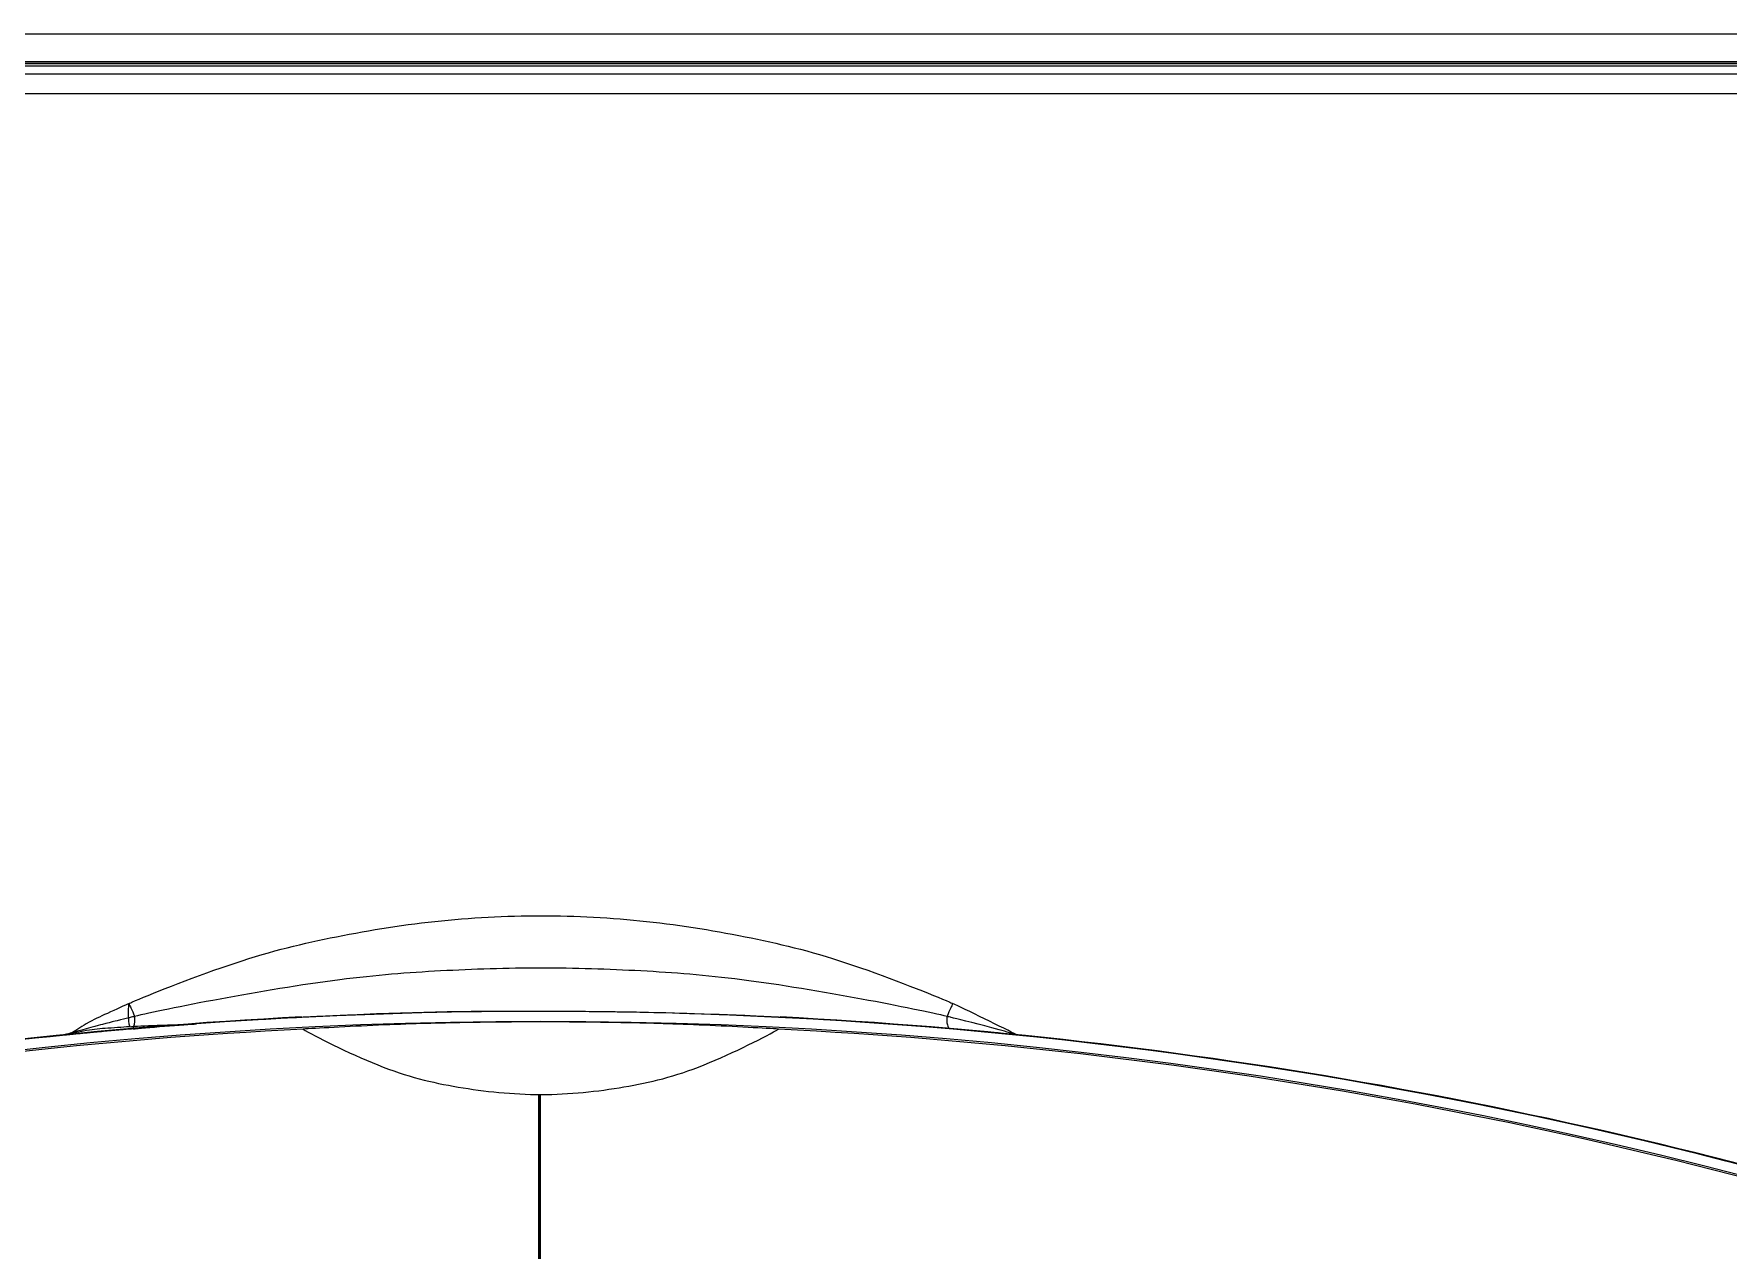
# Model space of a CAD drawing. Header units: millimetres. Extents: x 107 to 2900, y 85 to 3996.
# Drawn here: x 1090.71 to 1112.26, y 2928.82 to 2944.29 of the extents above; entities that cross this region are included whole.
import ezdxf
from ezdxf.lldxf.tags import DXFTag

# ---------------------------------------------------------------- set-up
doc = ezdxf.new("R2010")
doc.units = ezdxf.units.MM
doc.layers.add('70', color=7, linetype='Continuous')
doc.layers.add('DEFAULT_2', color=8, linetype='HIDDEN')
tags = doc.linetypes.add('HIDDEN', pattern=[0.375, 0.25, -0.125]).pattern_tags.tags
tags[6:7] = [DXFTag(74, 4), DXFTag(75, 0), DXFTag(340, '0'), DXFTag(46, 1.0), DXFTag(50, 0.0), DXFTag(44, 0.0), DXFTag(45, 0.0)]
tags[4:5] = [DXFTag(74, 4), DXFTag(75, 0), DXFTag(340, '0'), DXFTag(46, 1.0), DXFTag(50, 0.0), DXFTag(44, 0.0), DXFTag(45, 0.0)]

msp = doc.modelspace()

# ---------------------------------------------------------------- linework, layer by layer
at = {"color": 7, "linetype": 'Continuous'}
for p, q in [((1069.061, 2944.289), (1125.254, 2944.289)), ((1069.108, 2943.935), (1125.207, 2943.935)), ((1069.108, 2943.882), (1125.207, 2943.882)), ((1069.19, 2943.936), (1125.125, 2943.936)), ((1069.19, 2943.882), (1125.125, 2943.882)), ((1125.114, 2943.909), (1069.202, 2943.909)), ((1125.114, 2943.909), (1069.202, 2943.909)), ((1125.113, 2943.909), (1069.203, 2943.909)), ((1125.113, 2943.908), (1069.203, 2943.908)), ((1130.719, 2943.777), (1063.597, 2943.777)), ((1069.061, 2943.529), (1125.254, 2943.529))]:
    msp.add_line(p, q, dxfattribs=at)
for radius, start, end in [(60.612, 72.56414, 94.14265), (60.612, 95.72341, 107.43586), (60.483, 72.54547, 107.45453), (60.462, 92.86598, 107.4576), (60.462, 72.5424, 87.13402)]:
    msp.add_arc((1097.158, 2871.247), radius, start, end, dxfattribs=at)
for points, knots in [([(1091.967, 2931.98), (1092.145, 2932.059), (1093.294, 2932.517), (1094.448, 2932.804), (1095.817, 2933.031), (1097.158, 2933.097), (1098.499, 2933.031), (1099.867, 2932.804), (1101.022, 2932.517), (1102.17, 2932.059), (1102.349, 2931.98)], [0, 0, 0, 0, 1.300319, 2.646323, 3.993384, 5.341402, 6.689481, 8.036537, 9.382507, 10.6828, 10.6828, 10.6828, 10.6828]), ([(1102.325, 2931.795), (1101.938, 2931.888), (1100.066, 2932.259), (1098.454, 2932.381), (1097.158, 2932.425), (1095.861, 2932.381), (1094.249, 2932.259), (1092.377, 2931.888), (1091.991, 2931.795)], [0, 0, 0, 0, 2.65189, 3.939598, 5.213831, 6.488045, 7.775787, 10.427642, 10.427642, 10.427642, 10.427642]), ([(1091.922, 2931.96), (1091.881, 2931.942), (1091.619, 2931.817), (1091.424, 2931.74), (1091.221, 2931.599), (1091.19, 2931.586)], [0, 0, 0, 0, 0.3007678, 0.601598, 0.8227955, 0.8227955, 0.8227955, 0.8227955]), ([(1091.907, 2931.775), (1091.887, 2931.77), (1091.797, 2931.748), (1091.708, 2931.725), (1091.697, 2931.722)], [0, 0, 0, 0, 0.1405438, 0.2172759, 0.2172759, 0.2172759, 0.2172759]), ([(1091.944, 2931.905), (1091.946, 2931.901), (1091.969, 2931.856), (1091.988, 2931.808), (1091.991, 2931.795)], [0, 0, 0, 0, 0.0292606, 0.1191489, 0.1191489, 0.1191489, 0.1191489]), ([(1097.461, 2931.859), (1097.416, 2931.859), (1096.15, 2931.862), (1095.148, 2931.845), (1093.068, 2931.725), (1092.804, 2931.706)], [0, 0, 0, 0, 0.303643, 2.898678, 4.660888, 4.660888, 4.660888, 4.660888]), ([(1102.316, 2931.644), (1101.932, 2931.676), (1100.259, 2931.804), (1098.582, 2931.844), (1098.375, 2931.848)], [0, 0, 0, 0, 2.568902, 3.946557, 3.946557, 3.946557, 3.946557]), ([(1102.325, 2931.795), (1102.323, 2931.79), (1102.316, 2931.746), (1102.322, 2931.709), (1102.336, 2931.66), (1102.339, 2931.653)], [0, 0, 0, 0, 0.0369909, 0.094813, 0.1446408, 0.1446408, 0.1446408, 0.1446408]), ([(1102.372, 2931.905), (1102.37, 2931.901), (1102.347, 2931.856), (1102.328, 2931.808), (1102.325, 2931.795)], [0, 0, 0, 0, 0.0292681, 0.1191523, 0.1191523, 0.1191523, 0.1191523]), ([(1103.204, 2931.564), (1103.171, 2931.573), (1102.834, 2931.669), (1102.494, 2931.754), (1102.407, 2931.775)], [0, 0, 0, 0, 0.2283458, 0.824923, 0.824923, 0.824923, 0.824923]), ([(1091.202, 2931.566), (1091.197, 2931.566), (1091.168, 2931.563), (1091.146, 2931.561), (1091.12, 2931.558), (1091.116, 2931.558)], [0, 0, 0, 0, 0.03122252, 0.05997461, 0.08638426, 0.08638426, 0.08638426, 0.08638426]), ([(1091.582, 2931.603), (1091.569, 2931.601), (1091.487, 2931.594), (1091.413, 2931.587), (1091.333, 2931.579), (1091.272, 2931.573), (1091.211, 2931.567), (1091.202, 2931.566)], [0, 0, 0, 0, 0.0912313, 0.1743397, 0.249938, 0.3190068, 0.3821177, 0.3821177, 0.3821177, 0.3821177]), ([(1091.865, 2931.628), (1091.85, 2931.627), (1091.756, 2931.618), (1091.682, 2931.612), (1091.595, 2931.604), (1091.582, 2931.603)], [0, 0, 0, 0, 0.101357, 0.1960789, 0.2844189, 0.2844189, 0.2844189, 0.2844189]), ([(1091.977, 2931.652), (1091.976, 2931.651), (1091.974, 2931.644), (1091.972, 2931.638), (1091.972, 2931.637)], [0, 0, 0, 0, 0.01079824, 0.01584103, 0.01584103, 0.01584103, 0.01584103]), ([(1091.974, 2931.637), (1092.033, 2931.643), (1092.376, 2931.672), (1092.718, 2931.697), (1092.779, 2931.701)], [0, 0, 0, 0, 0.3994871, 0.8079398, 0.8079398, 0.8079398, 0.8079398]), ([(1100.181, 2931.634), (1100.04, 2931.643), (1099.135, 2931.692), (1098.246, 2931.717), (1097.185, 2931.73), (1096.113, 2931.718), (1095.206, 2931.693), (1094.278, 2931.643), (1094.135, 2931.634)], [0, 0, 0, 0, 0.94087, 1.945463, 2.993785, 4.054305, 5.091045, 6.049864, 6.049864, 6.049864, 6.049864]), ([(1094.135, 2931.634), (1094.27, 2931.553), (1095.153, 2931.102), (1096.082, 2930.88), (1097.162, 2930.764), (1098.24, 2930.881), (1099.166, 2931.103), (1100.045, 2931.554), (1100.181, 2931.634)], [0, 0, 0, 0, 1.053991, 2.114366, 3.172569, 4.231088, 5.287234, 6.337873, 6.337873, 6.337873, 6.337873])]:
    msp.add_open_spline(points, degree=3, knots=knots, dxfattribs=at)
for points in [[(1091.922, 2931.96), (1091.929, 2931.963), (1091.96, 2931.977), (1091.967, 2931.98)], [(1091.922, 2931.96), (1091.924, 2931.951), (1091.94, 2931.913), (1091.944, 2931.905)], [(1102.349, 2931.98), (1102.356, 2931.977), (1102.387, 2931.963), (1102.394, 2931.96)], [(1102.394, 2931.96), (1102.391, 2931.951), (1102.376, 2931.913), (1102.372, 2931.905)], [(1103.204, 2931.564), (1103.085, 2931.627), (1102.517, 2931.905), (1102.394, 2931.96)], [(1091.938, 2931.782), (1091.933, 2931.781), (1091.912, 2931.776), (1091.907, 2931.775)], [(1091.991, 2931.795), (1091.983, 2931.793), (1091.946, 2931.784), (1091.938, 2931.782)], [(1091.991, 2931.795), (1091.996, 2931.777), (1091.987, 2931.685), (1091.981, 2931.667)], [(1098.375, 2931.848), (1098.238, 2931.85), (1097.598, 2931.858), (1097.461, 2931.859)], [(1102.377, 2931.782), (1102.369, 2931.784), (1102.333, 2931.793), (1102.325, 2931.795)], [(1102.407, 2931.775), (1102.402, 2931.776), (1102.382, 2931.781), (1102.377, 2931.782)], [(1091.196, 2931.588), (1091.183, 2931.584), (1091.124, 2931.567), (1091.112, 2931.564)], [(1091.19, 2931.586), (1091.179, 2931.581), (1091.124, 2931.565), (1091.112, 2931.564)], [(1091.56, 2931.687), (1091.505, 2931.672), (1091.25, 2931.603), (1091.196, 2931.588)], [(1091.697, 2931.722), (1091.676, 2931.717), (1091.58, 2931.692), (1091.56, 2931.687)], [(1091.974, 2931.637), (1091.957, 2931.636), (1091.882, 2931.63), (1091.865, 2931.628)], [(1091.981, 2931.667), (1091.981, 2931.665), (1091.977, 2931.654), (1091.977, 2931.652)], [(1092.804, 2931.706), (1092.8, 2931.706), (1092.783, 2931.705), (1092.779, 2931.704)], [(1102.342, 2931.642), (1102.338, 2931.642), (1102.32, 2931.644), (1102.316, 2931.644)], [(1102.339, 2931.653), (1102.339, 2931.651), (1102.342, 2931.644), (1102.342, 2931.642)], [(1103.204, 2931.564), (1103.075, 2931.576), (1102.472, 2931.631), (1102.342, 2931.642)]]:
    msp.add_open_spline(points, degree=3, dxfattribs=at)
at = {"layer": '70', "color": 1, "linetype": 'ByBlock', "lineweight": 50}
msp.add_line((1097.14, 2930.803), (1097.14, 2924.543), dxfattribs=at)
at = {"layer": 'DEFAULT_2', "color": 8, "linetype": 'HIDDEN'}
for radius, start, end in [(60.618, 92.87658, 107.43494), (60.613, 87.14113, 92.85887), (60.618, 72.56506, 87.12342)]:
    msp.add_arc((1097.158, 2871.247), radius, start, end, dxfattribs=at)
for points, knots in [([(1091.934, 2931.667), (1091.933, 2931.669), (1091.926, 2931.689), (1091.923, 2931.712), (1091.919, 2931.746), (1091.917, 2931.784), (1091.915, 2931.827), (1091.915, 2931.878), (1091.919, 2931.938), (1091.921, 2931.95)], [0, 0, 0, 0, 0.0178578, 0.0447996, 0.0789434, 0.118251, 0.1606469, 0.2040499, 0.285604, 0.285604, 0.285604, 0.285604]), ([(1091.935, 2931.665), (1091.893, 2931.661), (1091.626, 2931.645), (1091.41, 2931.625), (1091.153, 2931.57), (1091.113, 2931.561)], [0, 0, 0, 0, 0.2811169, 0.5557781, 0.8297819, 0.8297819, 0.8297819, 0.8297819]), ([(1091.972, 2931.668), (1092.027, 2931.673), (1092.37, 2931.687), (1092.713, 2931.698), (1092.779, 2931.703)], [0, 0, 0, 0, 0.3684745, 0.8076376, 0.8076376, 0.8076376, 0.8076376])]:
    msp.add_open_spline(points, degree=3, knots=knots, dxfattribs=at)
msp.add_open_spline([(1091.935, 2931.665), (1091.94, 2931.665), (1091.967, 2931.668), (1091.972, 2931.668)], degree=3, dxfattribs=at)

doc.saveas('drawing.dxf')
